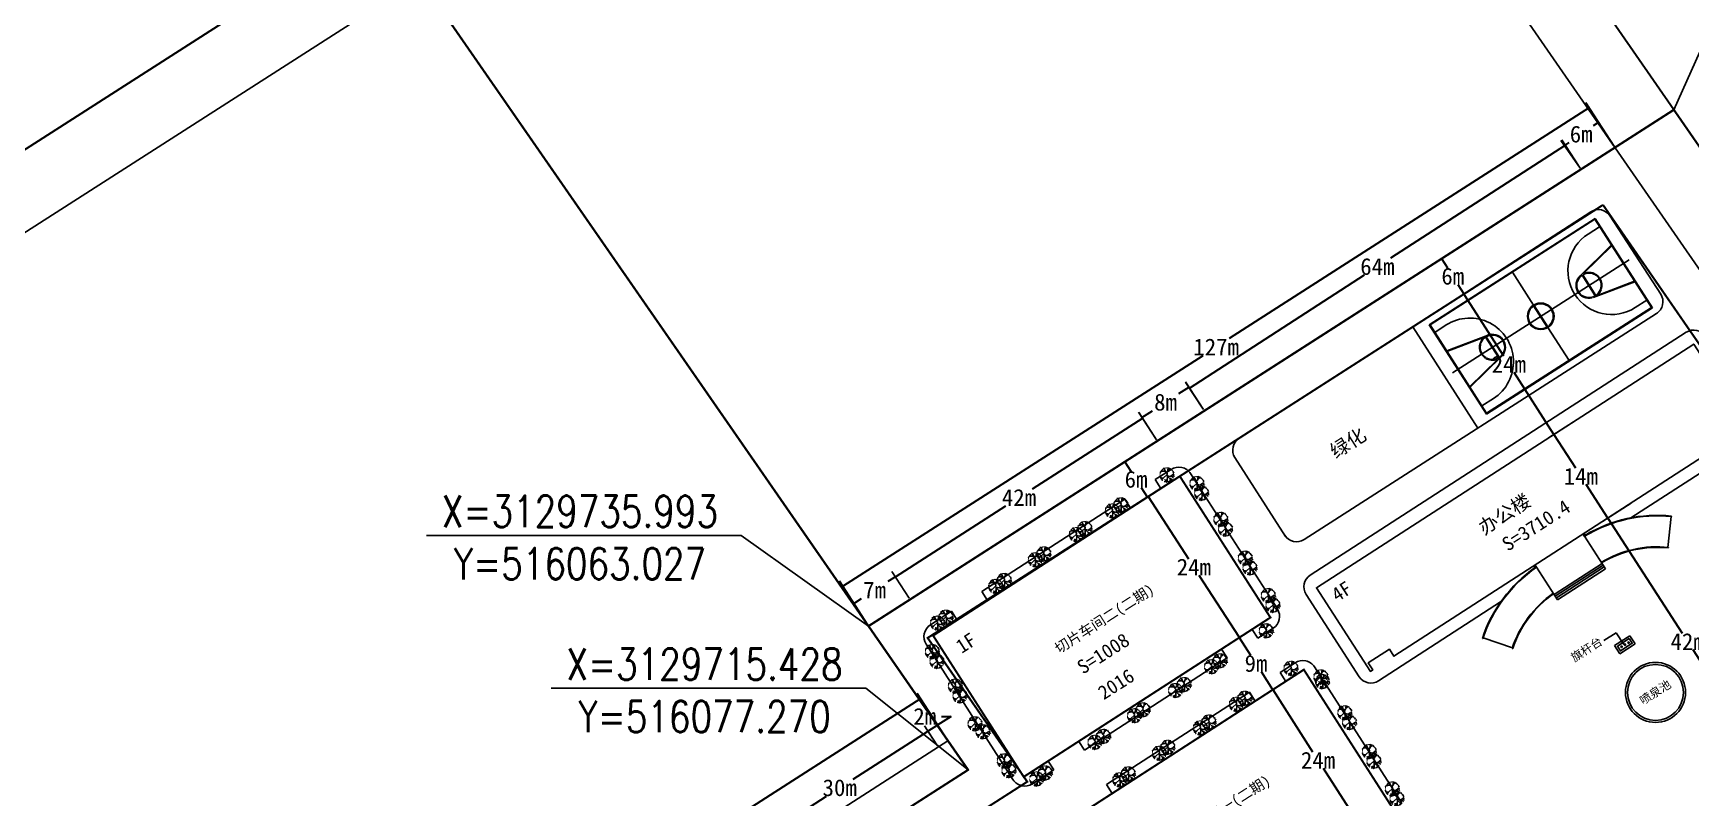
# Model space of a CAD drawing. Extents: x 515808503 to 516439353, y 3129544839 to 3129990415.
# Drawn here: x 515943567 to 516180649, y 3129711427 to 3129820789 of the extents above; entities that cross this region are included whole.
import ezdxf
from ezdxf.enums import TextEntityAlignment as Align

# ---------------------------------------------------------------- set-up
doc = ezdxf.new("R2010")
doc.units = 0
doc.header["$LTSCALE"] = 1000
doc.header["$MEASUREMENT"] = 0
for name, pattern in [('DASH', [0.35, 0.25, -0.1]), ('DASHED2', [0.375, 0.25, -0.125]), ('X0', [4, 3, -1])]:
    doc.linetypes.add(name, pattern=pattern)
doc.layers.get('0').update_dxf_attribs({"linetype": 'CONTINUOUS'})
doc.layers.get('DEFPOINTS').update_dxf_attribs({"linetype": 'CONTINUOUS'})
for name, color, linetype in [('WALL', 255, 'CONTINUOUS'), ('zz-3', 7, 'CONTINUOUS'), ('技术经济指标', 7, 'CONTINUOUS'), ('球场', 8, 'CONTINUOUS'), ('生活区建筑控制线', 153, 'X0'), ('绿化红线', 3, 'CONTINUOUS'), ('路名', 7, 'CONTINUOUS'), ('道路红线', 1, 'CONTINUOUS')]:
    doc.layers.add(name, color=color, linetype=linetype)
doc.styles.add('_DIMFONT', font='TXT.shx')
doc.styles.add('宋体', font='')
doc.styles.get('宋体').set_extended_font_data('SimSun')
doc.dimstyles.get("Standard").update_dxf_attribs({"dimtxt": 1200, "dimasz": 1500, "dimexe": 500, "dimexo": 500, "dimgap": 0.09, "dimtad": 1, "dimtih": 1, "dimtoh": 1, "dimlfac": 0.001, "dimzin": 0, "dimdsep": 46, "dimtxsty": 'Standard', "dimblk": 'ARCHTICK', "dimcen": 0.09, "dimadec": 0, "dimazin": 0, "dimtfac": 1, "dimtofl": 0, "dimtmove": 1, "dimatfit": 3, "dimfxl": 1, "dimtolj": 1, "dimtzin": 0, "dimarcsym": 0})

# ---------------------------------------------------------------- blocks, each defined once
blk = doc.blocks.new('_ArchTick')
at = {"color": 0, "linetype": 'ByBlock', "const_width": 0.15}
blk.add_lwpolyline([(-0.5, -0.5), (0.5, 0.5)], dxfattribs=at)
blk = doc.blocks.new('*D82')
at = {"color": 0, "lineweight": 30, "transparency": 16777216}
for p, q in [((516112527, 3129913459), (516121402, 3129919606)), ((516118930, 3129917906), (516151755, 3129870513)), ((516188736, 3129817120), (516155911, 3129864513)), ((516182321, 3129812689), (516191196, 3129818836))]:
    blk.add_line(p, q, dxfattribs=at)
at = {"layer": 'DEFPOINTS', "color": 0, "lineweight": 25, "transparency": 16777216}
for p in [(516108416, 3129910612), (516188730, 3129817128), (516178211, 3129809842)]:
    blk.add_point(p, dxfattribs=at)
at = {"color": 0, "lineweight": 30, "transparency": 16777216, "xscale": 3000, "yscale": 3000, "zscale": 3000}
for p, rotation in [((516118935, 3129917898), 124.7070830526404), ((516188730, 3129817128), 304.7070830526404)]:
    blk.add_blockref('_ArchTick', p, dxfattribs=dict(at, rotation=rotation))
at = {"color": 0, "lineweight": 25, "transparency": 16777216, "insert": (516153833, 3129867513), "char_height": 6000, "attachment_point": 5}
blk.add_mtext('\\A1;123m', dxfattribs=at)
blk = doc.blocks.new('*D83')
at = {"color": 0, "lineweight": 30, "transparency": 16777216}
for p, q in [((516182321, 3129812689), (516191196, 3129818836)), ((516188724, 3129817136), (516221251, 3129770175)), ((516257933, 3129717213), (516225406, 3129764174)), ((516251518, 3129712782), (516260393, 3129718929))]:
    blk.add_line(p, q, dxfattribs=at)
at = {"layer": 'DEFPOINTS', "color": 0, "lineweight": 25, "transparency": 16777216}
for p in [(516178211, 3129809842), (516257927, 3129717221), (516247408, 3129709935)]:
    blk.add_point(p, dxfattribs=at)
at = {"color": 0, "lineweight": 30, "transparency": 16777216, "xscale": 3000, "yscale": 3000, "zscale": 3000}
for p, rotation in [((516188730, 3129817128), 124.7070851693273), ((516257927, 3129717221), 304.7070851693273)]:
    blk.add_blockref('_ArchTick', p, dxfattribs=dict(at, rotation=rotation))
at = {"color": 0, "transparency": 16777216, "insert": (516223328, 3129767175), "char_height": 6000, "attachment_point": 5}
blk.add_mtext('\\A1;122m', dxfattribs=at)
blk = doc.blocks.new('A$C02B46257')
at = {"layer": '球场'}
for p, q in [((0, 0.9), (0, 29.1)), ((0, 29.1), (15.2, 29.1)), ((0.1, 1), (0.1, 29)), ((0.1, 29), (15.1, 29)), ((1.35, 27.05), (1.35, 29)), ((5.8, 22.77), (4.5, 28.98)), ((5.73, 23.54), (4.6, 29)), ((7.6, 0), (7.6, 30)), ((9.4, 22.77), (10.7, 28.98)), ((9.47, 23.54), (10.6, 29)), ((13.85, 27.05), (13.85, 29)), ((15.1, 29), (15.1, 1)), ((15.2, 29.1), (15.2, 0.9)), ((6.09, 24.27), (6.17, 24.21)), ((6.12, 24.31), (6.2, 24.25)), ((6.73, 24.83), (6.77, 24.74)), ((6.77, 24.85), (6.82, 24.76)), ((7.57, 25.05), (7.57, 24.95)), ((7.62, 25.05), (7.62, 24.95)), ((8.38, 24.88), (8.33, 24.79)), ((8.43, 24.86), (8.38, 24.77)), ((9.05, 24.35), (8.97, 24.29)), ((9.08, 24.31), (9, 24.25)), ((9.08, 24.31), (9, 24.25)), ((5.85, 23.25), (9.35, 23.25)), ((5.85, 23.15), (9.35, 23.15)), ((5.7, 15), (0.1, 15)), ((9.4, 15.05), (5.8, 15.05)), ((9.4, 14.95), (5.8, 14.95)), ((9.5, 15), (15.1, 15)), ((5.8, 7.23), (4.5, 1.02)), ((9.4, 7.23), (10.7, 1.02)), ((5.73, 6.46), (4.6, 1)), ((5.85, 6.85), (9.35, 6.85)), ((5.85, 6.75), (9.35, 6.75)), ((6.09, 5.73), (6.17, 5.79)), ((6.12, 5.69), (6.2, 5.75)), ((6.73, 5.17), (6.77, 5.26)), ((6.77, 5.15), (6.82, 5.24)), ((7.57, 4.95), (7.57, 5.05)), ((7.62, 4.95), (7.62, 5.05)), ((8.38, 5.12), (8.33, 5.21)), ((8.43, 5.14), (8.38, 5.23)), ((9.05, 5.65), (8.97, 5.71)), ((9.08, 5.69), (9, 5.75)), ((9.08, 5.69), (9, 5.75)), ((9.47, 6.46), (10.6, 1)), ((1.35, 2.95), (1.35, 1)), ((13.85, 2.95), (13.85, 1)), ((15.2, 0.9), (0, 0.9)), ((15.1, 1), (0.1, 1))]:
    blk.add_line(p, q, dxfattribs=at)
for radius in [1.9, 1.8]:
    blk.add_circle((7.6, 15), radius, dxfattribs=at)
for centre, radius, start, end in [((7.6, 27.05), 6.25, 180, 0), ((7.6, 23.2), 1.85, 144.7298, 169.7716), ((7.6, 23.2), 1.75, 144.8368, 178.4082), ((7.6, 23.2), 1.85, 118.1392, 143.1811), ((7.6, 23.2), 1.75, 118.1519, 143.172), ((7.6, 23.2), 1.85, 90.9183, 116.5905), ((7.6, 23.2), 1.75, 90.9745, 116.6429), ((7.6, 23.2), 1.85, 65.0429, 89.3697), ((7.6, 23.2), 1.75, 65.1845, 89.3424), ((7.6, 23.2), 1.75, 38.6618, 63.5374), ((7.6, 23.2), 1.85, 38.5966, 63.4942), ((7.6, 23.2), 1.75, 1.5918, 37.0247), ((7.6, 23.2), 1.85, 10.2284, 37.0478), ((7.6, 23.2), 1.85, 190.0502, 341.6686), ((7.6, 23.2), 1.75, 181.5918, 358.4082), ((7.6, 2.95), 6.25, 0, 180), ((7.6, 6.8), 1.85, 18.3314, 169.9498), ((7.6, 6.8), 1.75, 1.5918, 178.4082), ((7.6, 6.8), 1.85, 190.2284, 215.2702), ((7.6, 6.8), 1.75, 181.5918, 215.1632), ((7.6, 6.8), 1.85, 216.8189, 241.8608), ((7.6, 6.8), 1.75, 216.828, 241.8481), ((7.6, 6.8), 1.85, 243.4095, 269.0817), ((7.6, 6.8), 1.75, 243.3571, 269.0255), ((7.6, 6.8), 1.75, 270.6576, 294.8155), ((7.6, 6.8), 1.85, 270.6303, 294.9571), ((7.6, 6.8), 1.75, 296.4626, 321.3382), ((7.6, 6.8), 1.85, 296.5058, 321.4034), ((7.6, 6.8), 1.75, 322.9753, 358.4082), ((7.6, 6.8), 1.85, 322.9522, 349.7716)]:
    blk.add_arc(centre, radius, start, end, dxfattribs=at)
at = {"layer": '球场', "width": 0.8, "flags": 9}
for tag in ['XSIZE', 'YSIZE']:
    blk.add_attdef(tag, (7.62, 15.01), '', height=0.0005, rotation=90, dxfattribs=at)
blk = doc.blocks.new('A$C58DA1F0F')
at = {"layer": 'zz-3', "color": 3, "lineweight": 25}
for p, q in [((0, 897), (58, 897)), ((12, 955), (58, 955)), ((24, 1270), (105, 1270)), ((58, 1200), (24, 1188)), ((24, 1165), (58, 1142)), ((24, 839), (58, 839)), ((58, 839), (82, 745)), ((82, 1433), (82, 1363)), ((82, 1363), (105, 1340)), ((82, 745), (163, 652)), ((93, 664), (128, 641)), ((117, 1479), (163, 1503)), ((117, 1398), (117, 1479)), ((175, 594), (140, 571)), ((163, 652), (175, 594)), ((210, 1549), (175, 1573)), ((175, 582), (210, 547)), ((210, 547), (187, 454)), ((187, 454), (233, 443)), ((396, 1549), (210, 1549)), ((210, 571), (245, 594)), ((210, 489), (326, 373)), ((548, 1957), (245, 1678)), ((245, 594), (373, 594)), ((466, 536), (291, 338)), ((303, 1736), (443, 1584)), ((350, 303), (373, 268)), ((350, 245), (350, 268)), ((373, 268), (350, 245)), ((373, 594), (455, 571)), ((373, 268), (408, 279)), ((443, 1584), (396, 1549)), ((443, 1573), (711, 1573)), ((455, 571), (466, 536)), ((478, 571), (1049, 1107)), ((606, 1782), (653, 1747)), ((653, 1899), (676, 1794)), ((1049, 384), (664, 70)), ((676, 1794), (757, 1643)), ((711, 1957), (699, 1969)), ((711, 1573), (746, 1596)), ((723, 338), (746, 361)), ((746, 314), (723, 338)), ((723, 116), (723, 58)), ((757, 1643), (757, 1596)), ((757, 1596), (1037, 1246)), ((769, 303), (874, 291)), ((781, 81), (769, 23)), ((816, 2050), (851, 1992)), ((851, 326), (827, 303)), ((827, 303), (862, 256)), ((851, 81), (839, 0)), ((851, 1992), (874, 2015)), ((874, 2015), (874, 2062)), ((921, 81), (921, 23)), ((921, 23), (944, 0)), ((932, 2050), (944, 1992)), ((944, 0), (1002, 58)), ((1119, 1538), (979, 1351)), ((990, 2062), (1002, 2004)), ((1002, 58), (1060, 46)), ((1014, 1037), (1084, 944)), ((1072, 81), (1037, 46)), ((1049, 1107), (1049, 1223)), ((1060, 2085), (1060, 2004)), ((1084, 944), (1072, 81)), ((1072, 839), (1480, 466)), ((1095, 920), (1468, 815)), ((1142, 1666), (1119, 1538)), ((1130, 2097), (1142, 2004)), ((1130, 93), (1130, 12)), ((1142, 2004), (1177, 1992)), ((1491, 1957), (1142, 1666)), ((1200, 2015), (1165, 1771)), ((1165, 1771), (1189, 1724)), ((1177, 105), (1189, 35)), ((1200, 2074), (1200, 2015)), ((1223, 128), (1247, 35)), ((1258, 2062), (1247, 2004)), ((1305, 2050), (1293, 1980)), ((1293, 128), (1305, 46)), ((1491, 163), (1340, 140)), ((1352, 116), (1363, 70)), ((1387, 1945), (1363, 2004)), ((1410, 175), (1363, 128)), ((1422, 1945), (1387, 1945)), ((1433, 2004), (1422, 1945)), ((1445, 175), (1468, 186)), ((1468, 815), (1538, 827)), ((1468, 186), (1468, 151)), ((1480, 466), (1585, 466)), ((1480, 454), (1573, 233)), ((1480, 198), (1526, 163)), ((1491, 1980), (1491, 1957)), ((1526, 163), (1573, 210)), ((1538, 827), (1864, 1083)), ((1573, 233), (1608, 198)), ((1585, 466), (1701, 314)), ((1596, 1899), (1631, 1829)), ((1620, 1806), (1655, 1771)), ((1631, 885), (1911, 676)), ((1631, 291), (1666, 245)), ((1701, 1782), (1655, 1771)), ((1655, 408), (1701, 431)), ((1689, 1759), (1689, 1724)), ((1701, 431), (1783, 338)), ((1736, 384), (1701, 349)), ((1771, 1736), (1724, 1678)), ((1748, 1701), (1899, 1526)), ((1841, 1083), (1957, 967)), ((1888, 1095), (1981, 1095)), ((1899, 1526), (1911, 1538)), ((1899, 617), (1946, 606)), ((1911, 676), (1981, 676)), ((1946, 1491), (1922, 1468)), ((1922, 1468), (2016, 1305)), ((1957, 967), (2051, 944)), ((2016, 1305), (1981, 1281)), ((1981, 1095), (2051, 1060)), ((1981, 967), (2027, 1025)), ((2004, 1060), (1992, 1048)), ((1992, 850), (2016, 874)), ((2074, 827), (1992, 850)), ((2027, 1025), (2004, 1060)), ((2097, 874), (2051, 815))]:
    blk.add_line(p, q, dxfattribs=at)
blk.add_arc((629, 2004), 69.9, 161.56504, 333.43495, dxfattribs=at)
blk = doc.blocks.new('*D99')
at = {"color": 0, "linetype": 'ByBlock', "lineweight": 30, "transparency": 16777216}
for p, q in [((516166146, 3129810140), (516114629, 3129777110)), ((516059369, 3129741681), (516110885, 3129774710))]:
    blk.add_line(p, q, dxfattribs=at)
at = {"color": 0, "linetype": 'ByBlock', "transparency": 16777216}
for p, q in [((516169679, 3129804610), (516165651, 3129810892)), ((516062919, 3129736162), (516058891, 3129742444))]:
    blk.add_line(p, q, dxfattribs=at)
at = {"layer": 'DEFPOINTS', "color": 0, "linetype": 'ByBlock', "lineweight": 25, "transparency": 16777216}
for p in [(516169787, 3129804442), (516059377, 3129741686), (516063027, 3129735993)]:
    blk.add_point(p, dxfattribs=at)
at = {"color": 0, "linetype": 'ByBlock', "lineweight": 30, "transparency": 16777216, "xscale": 300, "yscale": 300, "zscale": 300}
for p, rotation in [((516166137, 3129810135), 32.6656492063271), ((516059377, 3129741686), 212.6656492063271)]:
    blk.add_blockref('_ArchTick', p, dxfattribs=dict(at, rotation=rotation))
at = {"color": 0, "linetype": 'ByBlock', "lineweight": 25, "transparency": 16777216, "insert": (516112757, 3129775910), "char_height": 2400, "attachment_point": 5}
blk.add_mtext('\\A1;127m', dxfattribs=at)
blk = doc.blocks.new('*D100')
at = {"color": 0, "linetype": 'ByBlock', "lineweight": 30, "transparency": 16777216}
for p, q in [((516066893, 3129743056), (516065786, 3129742346)), ((516060936, 3129739236), (516062042, 3129739946))]:
    blk.add_line(p, q, dxfattribs=at)
at = {"color": 0, "linetype": 'ByBlock', "transparency": 16777216}
for p, q in [((516068859, 3129739970), (516066398, 3129743808)), ((516062919, 3129736162), (516060458, 3129740000))]:
    blk.add_line(p, q, dxfattribs=at)
at = {"layer": 'DEFPOINTS', "color": 0, "linetype": 'ByBlock', "lineweight": 25, "transparency": 16777216}
for p in [(516060944, 3129739242), (516068967, 3129739802), (516063027, 3129735993)]:
    blk.add_point(p, dxfattribs=at)
at = {"color": 0, "linetype": 'ByBlock', "lineweight": 30, "transparency": 16777216, "xscale": 300, "yscale": 300, "zscale": 300}
for p, rotation in [((516066884, 3129743050), 32.6656492064279), ((516060944, 3129739242), 212.6656492064279)]:
    blk.add_blockref('_ArchTick', p, dxfattribs=dict(at, rotation=rotation))
at = {"color": 0, "linetype": 'ByBlock', "lineweight": 25, "transparency": 16777216, "insert": (516063914, 3129741146), "char_height": 2400, "attachment_point": 5}
blk.add_mtext('\\A1;7m', dxfattribs=at)
blk = doc.blocks.new('*D101')
at = {"color": 0, "linetype": 'ByBlock', "transparency": 16777216}
for p, q in [((516104216, 3129762639), (516101755, 3129766477)), ((516068859, 3129739970), (516066398, 3129743808))]:
    blk.add_line(p, q, dxfattribs=at)
at = {"color": 0, "linetype": 'ByBlock', "lineweight": 30, "transparency": 16777216}
for p, q in [((516102250, 3129765725), (516086434, 3129755585)), ((516066876, 3129743045), (516082691, 3129753185))]:
    blk.add_line(p, q, dxfattribs=at)
at = {"layer": 'DEFPOINTS', "color": 0, "linetype": 'ByBlock', "lineweight": 25, "transparency": 16777216}
for p in [(516102241, 3129765719), (516104324, 3129762471), (516068967, 3129739802)]:
    blk.add_point(p, dxfattribs=at)
at = {"color": 0, "linetype": 'ByBlock', "lineweight": 30, "transparency": 16777216, "xscale": 300, "yscale": 300, "zscale": 300}
for p, rotation in [((516102241, 3129765719), 32.6656492063779), ((516066884, 3129743050), 212.6656492063779)]:
    blk.add_blockref('_ArchTick', p, dxfattribs=dict(at, rotation=rotation))
at = {"color": 0, "linetype": 'ByBlock', "lineweight": 25, "transparency": 16777216, "insert": (516084563, 3129754385), "char_height": 2400, "attachment_point": 5}
blk.add_mtext('\\A1;42m', dxfattribs=at)
blk = doc.blocks.new('*D102')
at = {"color": 0, "linetype": 'ByBlock', "lineweight": 30, "transparency": 16777216}
for p, q in [((516162703, 3129804771), (516137672, 3129788604)), ((516108925, 3129770036), (516133956, 3129786204))]:
    blk.add_line(p, q, dxfattribs=at)
at = {"color": 0, "linetype": 'ByBlock', "transparency": 16777216}
for p, q in [((516164571, 3129801860), (516162206, 3129805522)), ((516110810, 3129767136), (516108445, 3129770798))]:
    blk.add_line(p, q, dxfattribs=at)
at = {"layer": 'DEFPOINTS', "color": 0, "linetype": 'ByBlock', "lineweight": 25, "transparency": 16777216}
for p in [(516162695, 3129804766), (516164680, 3129801692), (516110919, 3129766968)]:
    blk.add_point(p, dxfattribs=at)
at = {"color": 0, "linetype": 'ByBlock', "lineweight": 30, "transparency": 16777216, "xscale": 300, "yscale": 300, "zscale": 300}
for p, rotation in [((516162695, 3129804766), 32.8579800090177), ((516108934, 3129770042), 212.8579800090177)]:
    blk.add_blockref('_ArchTick', p, dxfattribs=dict(at, rotation=rotation))
at = {"color": 0, "linetype": 'ByBlock', "lineweight": 25, "transparency": 16777216, "insert": (516135814, 3129787404), "char_height": 2400, "attachment_point": 5}
blk.add_mtext('\\A1;64m', dxfattribs=at)
blk = doc.blocks.new('*D103')
at = {"color": 0, "linetype": 'ByBlock', "lineweight": 30, "transparency": 16777216}
for p, q in [((516167344, 3129807986), (516166694, 3129807535)), ((516162578, 3129804685), (516163228, 3129805135))]:
    blk.add_line(p, q, dxfattribs=at)
at = {"color": 0, "linetype": 'ByBlock', "transparency": 16777216}
for p, q in [((516169556, 3129804775), (516166824, 3129808720)), ((516164806, 3129801485), (516162073, 3129805430))]:
    blk.add_line(p, q, dxfattribs=at)
at = {"layer": 'DEFPOINTS', "color": 0, "linetype": 'ByBlock', "lineweight": 25, "transparency": 16777216}
for p in [(516167336, 3129807980), (516169670, 3129804611), (516164920, 3129801321)]:
    blk.add_point(p, dxfattribs=at)
at = {"color": 0, "linetype": 'ByBlock', "lineweight": 30, "transparency": 16777216, "xscale": 300, "yscale": 300, "zscale": 300}
for p, rotation in [((516167336, 3129807980), 34.70708888389794), ((516162586, 3129804690), 214.707088883898)]:
    blk.add_blockref('_ArchTick', p, dxfattribs=dict(at, rotation=rotation))
at = {"color": 0, "linetype": 'ByBlock', "lineweight": 25, "transparency": 16777216, "insert": (516164961, 3129806335), "char_height": 2400, "attachment_point": 5}
blk.add_mtext('\\A1;6m', dxfattribs=at)
blk = doc.blocks.new('*D104')
at = {"color": 0, "linetype": 'ByBlock', "lineweight": 30, "transparency": 16777216}
for p, q in [((516108886, 3129770158), (516107391, 3129769199)), ((516102152, 3129765840), (516103647, 3129766799))]:
    blk.add_line(p, q, dxfattribs=at)
at = {"color": 0, "linetype": 'ByBlock', "transparency": 16777216}
for p, q in [((516110934, 3129766946), (516108392, 3129770910)), ((516104216, 3129762639), (516101674, 3129766603))]:
    blk.add_line(p, q, dxfattribs=at)
at = {"layer": 'DEFPOINTS', "color": 0, "linetype": 'ByBlock', "lineweight": 25, "transparency": 16777216}
for p in [(516111042, 3129766778), (516102160, 3129765846), (516104324, 3129762471)]:
    blk.add_point(p, dxfattribs=at)
at = {"color": 0, "linetype": 'ByBlock', "lineweight": 30, "transparency": 16777216, "xscale": 300, "yscale": 300, "zscale": 300}
for p, rotation in [((516108878, 3129770153), 32.66564921032846), ((516102160, 3129765846), 212.6656492103284)]:
    blk.add_blockref('_ArchTick', p, dxfattribs=dict(at, rotation=rotation))
at = {"color": 0, "linetype": 'ByBlock', "lineweight": 25, "transparency": 16777216, "insert": (516105519, 3129767999), "char_height": 2400, "attachment_point": 5}
blk.add_mtext('\\A1;8m', dxfattribs=at)
blk = doc.blocks.new('*D105')
at = {"color": 0, "linetype": 'ByBlock', "transparency": 16777216}
for p, q in [((516164377, 3129765545), (516160298, 3129762910)), ((516172103, 3129753583), (516168024, 3129750948))]:
    blk.add_line(p, q, dxfattribs=at)
at = {"color": 0, "linetype": 'ByBlock', "lineweight": 30, "transparency": 16777216}
for p, q in [((516161049, 3129763407), (516164142, 3129758618)), ((516168786, 3129751428), (516165692, 3129756217))]:
    blk.add_line(p, q, dxfattribs=at)
at = {"layer": 'DEFPOINTS', "color": 0, "linetype": 'ByBlock', "lineweight": 25, "transparency": 16777216}
for p in [(516164545, 3129765653), (516172271, 3129753691), (516168780, 3129751437)]:
    blk.add_point(p, dxfattribs=at)
at = {"color": 0, "linetype": 'ByBlock', "lineweight": 30, "transparency": 16777216, "xscale": 300, "yscale": 300, "zscale": 300}
for p, rotation in [((516161054, 3129763398), 122.8579800100287), ((516168780, 3129751437), 302.8579800100287)]:
    blk.add_blockref('_ArchTick', p, dxfattribs=dict(at, rotation=rotation))
at = {"color": 0, "linetype": 'ByBlock', "lineweight": 25, "transparency": 16777216, "insert": (516164917, 3129757418), "char_height": 2400, "attachment_point": 5}
blk.add_mtext('\\A1;14m', dxfattribs=at)
blk = doc.blocks.new('*D106')
at = {"color": 0, "linetype": 'ByBlock', "transparency": 16777216}
for p, q in [((516151518, 3129785601), (516147430, 3129782980)), ((516164377, 3129765545), (516160289, 3129762924))]:
    blk.add_line(p, q, dxfattribs=at)
at = {"color": 0, "linetype": 'ByBlock', "lineweight": 30, "transparency": 16777216}
for p, q in [((516148183, 3129783475), (516153848, 3129774638)), ((516161052, 3129763402), (516155387, 3129772238))]:
    blk.add_line(p, q, dxfattribs=at)
at = {"layer": 'DEFPOINTS', "color": 0, "linetype": 'ByBlock', "lineweight": 25, "transparency": 16777216}
for p in [(516151686, 3129785709), (516148188, 3129783466), (516164545, 3129765653)]:
    blk.add_point(p, dxfattribs=at)
at = {"color": 0, "linetype": 'ByBlock', "lineweight": 30, "transparency": 16777216, "xscale": 300, "yscale": 300, "zscale": 300}
for p, rotation in [((516148188, 3129783466), 122.6656492063825), ((516161047, 3129763410), 302.6656492063825)]:
    blk.add_blockref('_ArchTick', p, dxfattribs=dict(at, rotation=rotation))
at = {"color": 0, "linetype": 'ByBlock', "lineweight": 25, "transparency": 16777216, "insert": (516154617, 3129773438), "char_height": 2400, "attachment_point": 5}
blk.add_mtext('\\A1;24m', dxfattribs=at)
blk = doc.blocks.new('*D107')
at = {"color": 0, "linetype": 'ByBlock', "transparency": 16777216}
for p, q in [((516149892, 3129791686), (516144222, 3129788051)), ((516153131, 3129786635), (516147460, 3129783000))]:
    blk.add_line(p, q, dxfattribs=at)
at = {"color": 0, "linetype": 'ByBlock', "lineweight": 30, "transparency": 16777216}
for p, q in [((516144974, 3129788545), (516145829, 3129787211)), ((516148223, 3129783477), (516147368, 3129784811))]:
    blk.add_line(p, q, dxfattribs=at)
at = {"layer": 'DEFPOINTS', "color": 0, "linetype": 'ByBlock', "lineweight": 25, "transparency": 16777216}
for p in [(516150060, 3129791794), (516144980, 3129788536), (516153299, 3129786743)]:
    blk.add_point(p, dxfattribs=at)
at = {"color": 0, "linetype": 'ByBlock', "lineweight": 30, "transparency": 16777216, "xscale": 300, "yscale": 300, "zscale": 300}
for p, rotation in [((516144980, 3129788536), 122.6656492063376), ((516148218, 3129783485), 302.6656492063376)]:
    blk.add_blockref('_ArchTick', p, dxfattribs=dict(at, rotation=rotation))
at = {"color": 0, "linetype": 'ByBlock', "lineweight": 25, "transparency": 16777216, "insert": (516146599, 3129786011), "char_height": 2400, "attachment_point": 5}
blk.add_mtext('\\A1;6m', dxfattribs=at)
blk = doc.blocks.new('*D108')
at = {"color": 0, "linetype": 'ByBlock', "transparency": 16777216}
for p, q in [((516171935, 3129753474), (516168024, 3129750948)), ((516194750, 3129718150), (516190840, 3129715625))]:
    blk.add_line(p, q, dxfattribs=at)
at = {"color": 0, "linetype": 'ByBlock', "lineweight": 30, "transparency": 16777216}
for p, q in [((516168775, 3129751445), (516179413, 3129734975)), ((516191601, 3129716104), (516180963, 3129732575))]:
    blk.add_line(p, q, dxfattribs=at)
at = {"layer": 'DEFPOINTS', "color": 0, "linetype": 'ByBlock', "lineweight": 25, "transparency": 16777216}
for p in [(516172103, 3129753583), (516194918, 3129718259), (516191596, 3129716113)]:
    blk.add_point(p, dxfattribs=at)
at = {"color": 0, "linetype": 'ByBlock', "lineweight": 30, "transparency": 16777216, "xscale": 300, "yscale": 300, "zscale": 300}
for p, rotation in [((516168780, 3129751437), 122.8579800107863), ((516191596, 3129716113), 302.8579800107863)]:
    blk.add_blockref('_ArchTick', p, dxfattribs=dict(at, rotation=rotation))
at = {"color": 0, "linetype": 'ByBlock', "lineweight": 25, "transparency": 16777216, "insert": (516180188, 3129733775), "char_height": 2400, "attachment_point": 5}
blk.add_mtext('\\A1;42m', dxfattribs=at)
blk = doc.blocks.new('*D117')
at = {"color": 0, "linetype": 'ByBlock', "transparency": 16777216}
for p, q in [((516072892, 3129718858), (516071061, 3129721715)), ((516047637, 3129702666), (516045806, 3129705523))]:
    blk.add_line(p, q, dxfattribs=at)
at = {"color": 0, "linetype": 'ByBlock', "lineweight": 30, "transparency": 16777216}
for p, q in [((516071555, 3129720962), (516060791, 3129714061)), ((516046283, 3129704760), (516057047, 3129711661))]:
    blk.add_line(p, q, dxfattribs=at)
at = {"layer": 'DEFPOINTS', "color": 0, "linetype": 'ByBlock', "lineweight": 25, "transparency": 16777216}
for p in [(516073000, 3129718690), (516046291, 3129704765), (516047745, 3129702498)]:
    blk.add_point(p, dxfattribs=at)
at = {"color": 0, "linetype": 'ByBlock', "lineweight": 30, "transparency": 16777216, "xscale": 300, "yscale": 300, "zscale": 300}
for p, rotation in [((516071546, 3129720957), 32.66564921311471), ((516046291, 3129704765), 212.6656492131147)]:
    blk.add_blockref('_ArchTick', p, dxfattribs=dict(at, rotation=rotation))
at = {"color": 0, "linetype": 'ByBlock', "lineweight": 25, "transparency": 16777216, "insert": (516058919, 3129712861), "char_height": 2400, "attachment_point": 5}
blk.add_mtext('\\A1;30m', dxfattribs=at)
blk = doc.blocks.new('*D121')
at = {"color": 0, "linetype": 'ByBlock', "transparency": 16777216}
for p, q in [((516074286, 3129719750), (516070020, 3129726404)), ((516004148, 3129674783), (515999882, 3129681437))]:
    blk.add_line(p, q, dxfattribs=at)
at = {"color": 0, "linetype": 'ByBlock', "lineweight": 30, "transparency": 16777216}
for p, q in [((516070514, 3129725651), (516037309, 3129704363)), ((516000359, 3129680674), (516033565, 3129701962))]:
    blk.add_line(p, q, dxfattribs=at)
at = {"layer": 'DEFPOINTS', "color": 0, "linetype": 'ByBlock', "lineweight": 25, "transparency": 16777216}
for p in [(516070506, 3129725646), (516074394, 3129719582), (516004256, 3129674615)]:
    blk.add_point(p, dxfattribs=at)
at = {"color": 0, "linetype": 'ByBlock', "lineweight": 30, "transparency": 16777216, "xscale": 300, "yscale": 300, "zscale": 300}
for p, rotation in [((516070506, 3129725646), 32.66490872030648), ((516000368, 3129680679), 212.6649087203065)]:
    blk.add_blockref('_ArchTick', p, dxfattribs=dict(at, rotation=rotation))
at = {"color": 0, "linetype": 'ByBlock', "lineweight": 25, "transparency": 16777216, "insert": (516035437, 3129703163), "char_height": 2400, "attachment_point": 5}
blk.add_mtext('\\A1;84m', dxfattribs=at)
blk = doc.blocks.new('*D123')
at = {"color": 0, "linetype": 'ByBlock', "transparency": 16777216}
for p, q in [((516072248, 3129719863), (516071061, 3129721715)), ((516073641, 3129720756), (516072454, 3129722608))]:
    blk.add_line(p, q, dxfattribs=at)
at = {"color": 0, "linetype": 'ByBlock', "lineweight": 30, "transparency": 16777216}
for p, q in [((516071538, 3129720952), (516072948, 3129721855)), ((516074853, 3129723077), (516072939, 3129721850)), ((516073482, 3129723077), (516074853, 3129723077))]:
    blk.add_line(p, q, dxfattribs=at)
at = {"layer": 'DEFPOINTS', "color": 0, "linetype": 'ByBlock', "lineweight": 25, "transparency": 16777216}
for p in [(516072939, 3129721850), (516072356, 3129719695), (516073749, 3129720588)]:
    blk.add_point(p, dxfattribs=at)
at = {"color": 0, "linetype": 'ByBlock', "lineweight": 30, "transparency": 16777216, "xscale": 300, "yscale": 300, "zscale": 300}
for p, rotation in [((516072939, 3129721850), 32.66490872510323), ((516071546, 3129720957), 212.6649087251033)]:
    blk.add_blockref('_ArchTick', p, dxfattribs=dict(at, rotation=rotation))
at = {"color": 0, "linetype": 'ByBlock', "lineweight": 25, "transparency": 16777216, "insert": (516071082, 3129723077), "char_height": 2400, "attachment_point": 5}
blk.add_mtext('\\A1;2m', dxfattribs=at)
blk = doc.blocks.new('*D124')
at = {"color": 0, "linetype": 'ByBlock', "transparency": 16777216}
for p, q in [((516107327, 3129757267), (516102303, 3129754022)), ((516120348, 3129737107), (516115324, 3129733862))]:
    blk.add_line(p, q, dxfattribs=at)
at = {"color": 0, "linetype": 'ByBlock', "lineweight": 30, "transparency": 16777216}
for p, q in [((516103053, 3129754519), (516108794, 3129745630)), ((516116086, 3129734342), (516110345, 3129743230))]:
    blk.add_line(p, q, dxfattribs=at)
at = {"layer": 'DEFPOINTS', "color": 0, "linetype": 'ByBlock', "lineweight": 25, "transparency": 16777216}
for p in [(516107495, 3129757376), (516103059, 3129754511), (516120516, 3129737215)]:
    blk.add_point(p, dxfattribs=at)
at = {"color": 0, "linetype": 'ByBlock', "lineweight": 30, "transparency": 16777216, "xscale": 300, "yscale": 300, "zscale": 300}
for p, rotation in [((516103059, 3129754511), 122.8579800117883), ((516116080, 3129734350), 302.8579800117882)]:
    blk.add_blockref('_ArchTick', p, dxfattribs=dict(at, rotation=rotation))
at = {"color": 0, "linetype": 'ByBlock', "lineweight": 25, "transparency": 16777216, "insert": (516109569, 3129744430), "char_height": 2400, "attachment_point": 5}
blk.add_mtext('\\A1;24m', dxfattribs=at)
blk = doc.blocks.new('*D125')
at = {"color": 0, "linetype": 'ByBlock', "transparency": 16777216}
for p, q in [((516120348, 3129737107), (516115312, 3129733876)), ((516125132, 3129729651), (516120096, 3129726420))]:
    blk.add_line(p, q, dxfattribs=at)
at = {"color": 0, "linetype": 'ByBlock', "lineweight": 30, "transparency": 16777216}
for p, q in [((516116064, 3129734371), (516117691, 3129731834)), ((516120859, 3129726898), (516119231, 3129729434))]:
    blk.add_line(p, q, dxfattribs=at)
at = {"layer": 'DEFPOINTS', "color": 0, "linetype": 'ByBlock', "lineweight": 25, "transparency": 16777216}
for p in [(516120516, 3129737215), (516125300, 3129729759), (516120853, 3129726906)]:
    blk.add_point(p, dxfattribs=at)
at = {"color": 0, "linetype": 'ByBlock', "lineweight": 30, "transparency": 16777216, "xscale": 300, "yscale": 300, "zscale": 300}
for p, rotation in [((516116069, 3129734362), 122.6842921479276), ((516120853, 3129726906), 302.6842921479276)]:
    blk.add_blockref('_ArchTick', p, dxfattribs=dict(at, rotation=rotation))
at = {"color": 0, "linetype": 'ByBlock', "lineweight": 25, "transparency": 16777216, "insert": (516118461, 3129730634), "char_height": 2400, "attachment_point": 5}
blk.add_mtext('\\A1;9m', dxfattribs=at)
blk = doc.blocks.new('*D126')
at = {"color": 0, "linetype": 'ByBlock', "transparency": 16777216}
for p, q in [((516125129, 3129729650), (516120094, 3129726422)), ((516138083, 3129709446), (516133048, 3129706218))]:
    blk.add_line(p, q, dxfattribs=at)
at = {"color": 0, "linetype": 'ByBlock', "lineweight": 30, "transparency": 16777216}
for p, q in [((516120847, 3129726916), (516126559, 3129718006)), ((516133811, 3129706695), (516128098, 3129715605))]:
    blk.add_line(p, q, dxfattribs=at)
at = {"layer": 'DEFPOINTS', "color": 0, "linetype": 'ByBlock', "lineweight": 25, "transparency": 16777216}
for p in [(516125298, 3129729758), (516138251, 3129709554), (516133806, 3129706703)]:
    blk.add_point(p, dxfattribs=at)
at = {"color": 0, "linetype": 'ByBlock', "lineweight": 30, "transparency": 16777216, "xscale": 300, "yscale": 300, "zscale": 300}
for p, rotation in [((516120852, 3129726907), 122.6656492063047), ((516133806, 3129706703), 302.6656492063046)]:
    blk.add_blockref('_ArchTick', p, dxfattribs=dict(at, rotation=rotation))
at = {"color": 0, "linetype": 'ByBlock', "lineweight": 25, "transparency": 16777216, "insert": (516127329, 3129716805), "char_height": 2400, "attachment_point": 5}
blk.add_mtext('\\A1;24m', dxfattribs=at)
blk = doc.blocks.new('*D128')
at = {"color": 0, "linetype": 'ByBlock', "transparency": 16777216}
for p, q in [((516104156, 3129762363), (516098926, 3129759010)), ((516107394, 3129757312), (516102165, 3129753959))]:
    blk.add_line(p, q, dxfattribs=at)
at = {"color": 0, "linetype": 'ByBlock', "lineweight": 30, "transparency": 16777216}
for p, q in [((516099679, 3129759504), (516100534, 3129758170)), ((516102928, 3129754436), (516102073, 3129755770))]:
    blk.add_line(p, q, dxfattribs=at)
at = {"layer": 'DEFPOINTS', "color": 0, "linetype": 'ByBlock', "lineweight": 25, "transparency": 16777216}
for p in [(516104324, 3129762471), (516099684, 3129759496), (516107563, 3129757420)]:
    blk.add_point(p, dxfattribs=at)
at = {"color": 0, "linetype": 'ByBlock', "lineweight": 30, "transparency": 16777216, "xscale": 300, "yscale": 300, "zscale": 300}
for p, rotation in [((516099684, 3129759496), 122.665649336221), ((516102922, 3129754445), 302.665649336221)]:
    blk.add_blockref('_ArchTick', p, dxfattribs=dict(at, rotation=rotation))
at = {"color": 0, "linetype": 'ByBlock', "lineweight": 25, "transparency": 16777216, "insert": (516101303, 3129756970), "char_height": 2400, "attachment_point": 5}
blk.add_mtext('\\A1;6m', dxfattribs=at)
blk = doc.blocks.new('A$C315C199F')
for p, q in [((28030, 7908), (28030, 2388)), ((36200, 7908), (36200, 2388)), ((16008, 3582), (16058, 3520)), ((16120, 3569), (18874, 113)), ((28030, 3288), (36200, 3288)), ((28030, 2988), (36200, 2988)), ((28030, 2688), (36200, 2688)), ((28030, 2388), (36200, 2388)), ((48120, 3569), (45366, 113)), ((48232, 3582), (48182, 3520)), ((18812, 63), (18862, 0)), ((45428, 63), (45378, 0))]:
    blk.add_line(p, q)
blk.add_lwpolyline([(0, 22528), (64240, 22528), (64240, 8288), (63840, 8288), (63840, 9488), (60240, 9488), (60240, 8288), (4000, 8288), (4000, 9488), (400, 9488), (400, 8288), (0, 8300), (0, 22528), (64240, 22528)])
for centre, radius, start, end in [((28547, -12027), 20022, 92.02264, 128.77523), ((28547, -12027), 19942, 91.48368, 128.77615), ((35693, -12027), 19942, 51.22385, 88.51632), ((35693, -12027), 20022, 51.22477, 87.97736), ((28547, -12027), 15522, 91.90632, 128.84161), ((28547, -12027), 15442, 91.9162, 128.84314), ((35693, -12027), 15522, 51.15839, 88.09368), ((35693, -12027), 15442, 51.15686, 88.0838)]:
    blk.add_arc(centre, radius, start, end)
at = {"layer": 'WALL'}
for p, q in [((27840, 8288), (27840, 7908)), ((27840, 7908), (28050, 7908)), ((28050, 8288), (28050, 7908)), ((36190, 8288), (36190, 7908)), ((36190, 7908), (36400, 7908)), ((36400, 8288), (36400, 7908))]:
    blk.add_line(p, q, dxfattribs=at)

msp = doc.modelspace()

# ---------------------------------------------------------------- linework, layer by layer
at = {"color": 0}
for p, q in [((516178210.8, 3129809842.4), (516193932, 3129844995.7)), ((515999828.2, 3129748959.8), (516044828.1, 3129748959.8)), ((516044828.1, 3129748959.8), (516063026.9, 3129735993.1)), ((516017646.5, 3129727100.6), (516062646.4, 3129727100.6)), ((516062646.4, 3129727100.6), (516077270.5, 3129715428.3))]:
    msp.add_line(p, q, dxfattribs=at)
at = {"linetype": 'ByBlock', "lineweight": 25}
for p, q in [((516140885.1, 3129778784), (516166350.5, 3129795231.9)), ((516169115.7, 3129794636.9), (516176336.5, 3129783457.3)), ((516175735.9, 3129780688.6), (516125328.3, 3129748370.2)), ((516116048.7, 3129762860.3), (516140885.1, 3129778784)), ((516140885.1, 3129778784), (516150172.3, 3129764298.7)), ((516122674.6, 3129748820.2), (516115444.5, 3129760097.2)), ((516104045.5, 3129756933.6), (516104860.4, 3129755674.2)), ((516099688.1, 3129754119.2), (516100503, 3129752859.8)), ((516079245.7, 3129740915.7), (516080060.6, 3129739656.3)), ((516074888.3, 3129738101.3), (516075703.2, 3129736841.9)), ((516117898.7, 3129735524.7), (516118713.6, 3129734265.3)), ((516168185, 3129733933.2), (516169965.4, 3129735041.6)), ((516169737.9, 3129733203.7), (516171921.9, 3129734614.4)), ((516170497.5, 3129732027.7), (516169737.9, 3129733203.7)), ((516169965.4, 3129735041.6), (516171065.1, 3129733339)), ((516172681.5, 3129733438.4), (516170497.5, 3129732027.7)), ((516171921.9, 3129734614.4), (516172681.5, 3129733438.4)), ((516113541.3, 3129732710.3), (516114356.2, 3129731451)), ((516121893.3, 3129729344.6), (516124062.4, 3129730745.6)), ((516121893.3, 3129729344.6), (516122708.2, 3129728085.3)), ((516126831.2, 3129730145.1), (516139245.2, 3129710782.8)), ((516117535.9, 3129726530.3), (516118350.8, 3129725270.9)), ((515960671.1, 3129646671.6), (516074393.6, 3129719581.9)), ((516093098.9, 3129719506.8), (516093913.8, 3129718247.4)), ((516088741.5, 3129716692.4), (516089556.4, 3129715433)), ((516097093.6, 3129713326.7), (516097908.4, 3129712067.4))]:
    msp.add_line(p, q, dxfattribs=at)
for points in [[(516153444.5, 3129739436.2), (516135985, 3129728159.3, -0.41421356), (516133219.9, 3129728754.2), (516125624.1, 3129740514.4, -0.41421356), (516126219, 3129743279.6), (516179980.1, 3129778003.3, -0.41421356), (516182745.3, 3129777408.4), (516190341.1, 3129765648.2, -0.41421356), (516189746.2, 3129762883), (516172085.1, 3129751475.9)], [(516104045.5, 3129756933.6), (516106327.3, 3129758407.4, -0.41519709), (516109096.1, 3129757806.8), (516121510.1, 3129738444.5, -0.41323072), (516120911.5, 3129735685), (516118713.6, 3129734265.3)], [(516089556.4, 3129715433), (516086470.6, 3129713440, -0.41519709), (516083701.8, 3129714040.5), (516071287.8, 3129733402.8, -0.41323072), (516071886.4, 3129736162.3), (516074888.3, 3129738101.3)]]:
    msp.add_lwpolyline(points, format="xyb", dxfattribs=at)
at = {"linetype": 'ByBlock', "lineweight": 25, "const_width": 300}
for points in [[(516120516.3, 3129737215.4), (516085235.3, 3129714427.8), (516072281.6, 3129734631.9), (516107562.5, 3129757419.5), (516120516.3, 3129737215.4)], [(516125297.7, 3129729757.8), (516138251.4, 3129709553.6), (516102970.4, 3129686766.1), (516090016.7, 3129706970.2), (516125297.7, 3129729757.8)]]:
    msp.add_lwpolyline(points, dxfattribs=at)
at = {"linetype": 'ByBlock', "lineweight": 25}
for points in [[(516079245.7, 3129740915.7), (516099688.1, 3129754119.2)], [(516171832.7, 3129734199.6), (516172266.7, 3129733527.6), (516170586.7, 3129732442.5), (516170152.7, 3129733114.5), (516171832.7, 3129734199.6)], [(516114356.2, 3129731451), (516093913.8, 3129718247.4)], [(516097093.6, 3129713326.7), (516117535.9, 3129726530.3)]]:
    msp.add_lwpolyline(points, dxfattribs=at)
for centre, radius in [((516170734.2, 3129733025.6), 100.9), ((516171246.2, 3129733334.7), 100.9), ((516171739, 3129733633.8), 100.9), ((516175593.3, 3129726507.2), 4300), ((516175593.3, 3129726507.2), 4000)]:
    msp.add_circle(centre, radius, dxfattribs=at)
for centre, start, end in [((516167435.6, 3129793551.8), 32.85798, 122.85798), ((516174656.4, 3129782372.2), 302.665649, 32.85798), ((516117128.1, 3129761176.7), 122.665649, 212.665649), ((516124248.9, 3129750053.8), 212.665649, 302.665649), ((516125147.5, 3129729065.6), 32.665649, 122.85798)]:
    msp.add_arc(centre, 2000, start, end, dxfattribs=at)
at = {"layer": '技术经济指标', "color": 1, "linetype": 'ByBlock', "lineweight": 30}
msp.add_lwpolyline([(515993233.4, 3129836761.1), (516063026.9, 3129735993.1), (516178210.8, 3129809842.4), (516119406.3, 3129894744.5, 0.40381591), (516092170.1, 3129900193.6), (515993233.4, 3129836761.1)], format="xyb", close=True, dxfattribs=at)
msp.add_lwpolyline([(515993233.4, 3129836761.1), (515879511.9, 3129763849.5), (515989726.3, 3129604721.7), (516033410.6, 3129632520.8), (516007133.2, 3129670460.3), (516077270.5, 3129715428.3)], close=True, dxfattribs=at)
at = {"layer": '技术经济指标', "color": 1, "linetype": 'DASHED2', "lineweight": 30, "ltscale": 10, "const_width": 300}
msp.add_lwpolyline([(516063026.9, 3129735993.1), (516077270.5, 3129715428.3), (516007133.2, 3129670460.3), (516061669.9, 3129591720), (516246569, 3129711144.3), (516178210.8, 3129809842.4)], close=True, dxfattribs=at)
at = {"layer": '生活区建筑控制线', "linetype": 'DASH', "ltscale": 10, "const_width": 300}
msp.add_lwpolyline([(516168089.4, 3129796225.9), (516071499.6, 3129734298), (516085743.2, 3129713733.1), (516015605.9, 3129668765.2), (516063294.6, 3129599912), (516229546.4, 3129707292.3)], dxfattribs=at)
at = {"layer": '生活区建筑控制线', "const_width": 300}
msp.add_lwpolyline([(516168089.4, 3129796225.9), (516229546.4, 3129707292.3)], dxfattribs=at)
at = {"layer": '绿化红线', "ltscale": 10}
msp.add_line((515885209.4, 3129755623.5), (516067629.8, 3129872581), dxfattribs=at)
msp.add_lwpolyline([(516316304.9, 3129592899), (516131434.1, 3129859815.8)], dxfattribs=at)
at = {"layer": '道路红线'}
for p, q in [((515827255.7, 3129730345.8), (516092170.1, 3129900193.6)), ((516092170.1, 3129900193.6), (515923096.1, 3129791793.1)), ((516328469.3, 3129592899), (516119406.3, 3129894744.5))]:
    msp.add_line(p, q, dxfattribs=at)

# ---------------------------------------------------------------- block references
at = {"rotation": 32.85798001040779}
msp.add_blockref('A$C315C199F', (516139325.3, 3129722545.4), dxfattribs=at)
at = {"linetype": 'ByBlock', "lineweight": 25}
for p in [(516104695.6, 3129756574.5), (516108981.5, 3129755344), (516109652.4, 3129753951.6), (516096878.7, 3129751436.2), (516098105.5, 3129752287.5), (516112394.2, 3129750218.7), (516091736.3, 3129748045), (516092963, 3129748896.3), (516113065.1, 3129748826.4), (516087086.1, 3129745282.7), (516085859.3, 3129744431.4), (516115891, 3129744669.2), (516116561.9, 3129743276.9), (516080202.8, 3129740628.9), (516081429.5, 3129741480.2), (516119182.3, 3129739325.5), (516073098.5, 3129736239.2), (516119853.2, 3129737933.2), (516071871.8, 3129735387.9), (516118890.2, 3129734278.4), (516071132.9, 3129731296.5), (516071803.8, 3129729904.2), (516111073.3, 3129729140.2), (516112300.1, 3129729991.4), (516122430.7, 3129728912.7), (516074424.2, 3129726363.8), (516107157.7, 3129726600.2), (516126716.6, 3129727682.3), (516126924, 3129727012.8), (516075095.1, 3129724971.4), (516105930.9, 3129725748.9), (516115840.6, 3129724625.8), (516100053.9, 3129722135.4), (516101280.7, 3129722986.6), (516114613.8, 3129723774.5), (516130129.3, 3129722557), (516077247.5, 3129720986.8), (516078386.5, 3129719832.9), (516095624.1, 3129719184.1), (516109471.4, 3129720383.3), (516110698.2, 3129721234.5), (516130800.2, 3129721164.7), (516094397.4, 3129718332.8), (516104821.2, 3129717620.9), (516133626.1, 3129717007.5), (516081417.8, 3129715676), (516103594.4, 3129716769.7), (516134297, 3129715615.1), (516082088.6, 3129714283.7), (516086066.4, 3129713091.9), (516087293.1, 3129713943.1), (516097937.9, 3129712967.2), (516099164.6, 3129713818.4), (516136917.4, 3129711663.8), (516137588.3, 3129710271.4)]:
    msp.add_blockref('A$C58DA1F0F', p, dxfattribs=at)
at = {"layer": '球场', "xscale": -1000, "yscale": 1000, "zscale": 1000, "rotation": 122.6656492065416}
msp.add_blockref('A$C02B46257', (516167703.1, 3129794790.3), dxfattribs=at)

# ---------------------------------------------------------------- texts
at = {"color": 0, "style": '_DIMFONT', "width": 0.799994}
for tag, p in [('X=3129735.993', (516021769.5, 3129752407.7)), ('Y=516063.027', (516021769.5, 3129744907.7)), ('X=3129715.428', (516039587.8, 3129730548.5)), ('Y=516077.270', (516039587.8, 3129723048.5))]:
    msp.add_attdef(tag, text='', height=4500, dxfattribs=at).set_placement(p, align=Align.MIDDLE)
at = {"layer": '路名', "linetype": 'Continuous', "style": '宋体'}
for s, height, p in [('绿化', 2000, (516129849.4, 3129759880.3)), ('办公楼', 2000, (516151089.1, 3129748966.7)), ('S=3710.4', 2000, (516154467.6, 3129746616.8)), ('切片车间二(二期)', 1500, (516090271.4, 3129732004.2)), ('4F', 2000, (516130079.9, 3129739381.9)), ('1F', 2000, (516076361.2, 3129732007.2)), ('S=1008', 2000, (516093706.5, 3129729040)), ('旗杆台', 1200, (516163992.6, 3129730823.2)), ('2016', 2000, (516096691.6, 3129725379.5)), ('喷泉池', 1200, (516173818.4, 3129724695.2)), ('切片车间一(二期)', 1500, (516106921.1, 3129704659.7))]:
    msp.add_text(s, height=height, rotation=32.665649, dxfattribs=at).set_placement(p)

# ---------------------------------------------------------------- dimensions: what is measured, and where the dimension line sits
at = {"color": 0, "lineweight": 25}
dim = msp.add_aligned_dim(p1=(516108416.3, 3129910611.9), p2=(516178210.8, 3129809842.4), distance=12795.7, dimstyle='Standard', override={"dimtxt": 6000, "dimasz": 3000, "dimexe": 3000, "dimexo": 5000, "dimdec": 0, "dimpost": 'm', "dimdle": 10, "dimtdec": 0, "dimlwd": 30, "dimlwe": 30}, dxfattribs=at)
dim.commit()
dim.dimension.update_dxf_attribs({"geometry": '*D82', "text_midpoint": (516153832.6, 3129867512.8)})
at = {"color": 0}
dim = msp.add_linear_dim(base=(516257927.1, 3129717221), p1=(516178210.8, 3129809842.4), p2=(516247408.1, 3129709935.3), angle=124.707085, dimstyle='Standard', override={"dimtxt": 6000, "dimasz": 3000, "dimexe": 3000, "dimexo": 5000, "dimdec": 0, "dimpost": 'm', "dimdle": 10, "dimtdec": 0, "dimlwd": 30, "dimlwe": 30}, dxfattribs=at)
dim.commit()
dim.dimension.update_dxf_attribs({"geometry": '*D83', "text_midpoint": (516223328.5, 3129767174.5)})
at = {"linetype": 'ByBlock', "lineweight": 25}
for p1, p2, distance, picture, middle in [((516169787.1, 3129804441.6), (516063026.9, 3129735993.1), -6762.5, '*D99', (516112757.1, 3129775910.3)), ((516164919.6, 3129801320.9), (516169669.9, 3129804611), 4098.6, '*D103', (516164961.1, 3129806335.3)), ((516110918.8, 3129766968.1), (516164680, 3129801691.8), 3659.1, '*D102', (516135814.1, 3129787403.7)), ((516153298.9, 3129786743), (516150060.5, 3129791794), 6035.6, '*D107', (516146598.7, 3129786010.9)), ((516164545.1, 3129765653.1), (516151686.3, 3129785709.1), 4155.6, '*D106', (516154617.4, 3129773438.2)), ((516111041.9, 3129766777.6), (516104324.1, 3129762470.5), -4009.1, '*D104', (516105519.1, 3129767999.1)), ((516068967.1, 3129739801.6), (516104324.1, 3129762470.5), 3859.1, '*D101', (516084562.7, 3129754384.8)), ((516164545.1, 3129765653.1), (516172271.1, 3129753691.2), -4155.6, '*D105', (516164917.3, 3129757417.5)), ((516107562.5, 3129757419.5), (516104324.1, 3129762470.5), 5512, '*D128', (516101303.2, 3129756970)), ((516120516.3, 3129737215.4), (516107494.9, 3129757375.8), 5281, '*D124', (516109569.5, 3129744430.4)), ((516172103.1, 3129753582.7), (516194918.3, 3129718259), -3955.6, '*D108', (516180187.9, 3129733774.7)), ((516068967.1, 3129739801.6), (516063026.9, 3129735993.1), -3859.1, '*D100', (516063914.1, 3129741146.1)), ((516120516.3, 3129737215.4), (516125300.1, 3129729759.3), -5283.5, '*D125', (516118461.2, 3129730634.2)), ((516125297.7, 3129729757.8), (516138251.4, 3129709553.6), -5280.9, '*D126', (516127328.9, 3129716805.4)), ((516073000.1, 3129718689.5), (516047745.2, 3129702497.6), -2693.4, '*D117', (516058918.9, 3129712860.9))]:
    dim = msp.add_aligned_dim(p1=p1, p2=p2, distance=distance, dimstyle='Standard', override={"dimtxt": 2400, "dimasz": 300, "dimexe": 900, "dimexo": 200, "dimdec": 0, "dimpost": 'm', "dimdle": 10, "dimtdec": 0, "dimldrblk": 'ArchTick', "dimlwd": 30, "dimlwe": 65535}, dxfattribs=at)
    dim.commit()
    dim.dimension.update_dxf_attribs({"geometry": picture, "text_midpoint": middle})
dim = msp.add_aligned_dim(p1=(516004255.7, 3129674614.8), p2=(516074393.6, 3129719581.9), distance=7203.5, text='84m', dimstyle='Standard', override={"dimtxt": 2400, "dimasz": 300, "dimexe": 900, "dimexo": 200, "dimdec": 0, "dimpost": 'm', "dimdle": 10, "dimtdec": 0, "dimldrblk": 'ArchTick', "dimlwd": 30, "dimlwe": 65535}, dxfattribs=at)
dim.commit()
dim.dimension.update_dxf_attribs({"geometry": '*D121', "text_midpoint": (516035436.8, 3129703162.5)})
dim = msp.add_linear_dim(base=(516072939.4, 3129721850.1), p1=(516072355.7, 3129719694.6), p2=(516073748.7, 3129720587.8), angle=32.664909, dimstyle='Standard', override={"dimtxt": 2400, "dimasz": 300, "dimexe": 900, "dimexo": 200, "dimdec": 0, "dimpost": 'm', "dimdle": 10, "dimtdec": 0, "dimldrblk": 'ArchTick', "dimlwd": 30, "dimlwe": 65535}, dxfattribs=at)
dim.commit()
dim.dimension.update_dxf_attribs({"geometry": '*D123', "text_midpoint": (516071081.7, 3129723077), "dimtype": 161})

doc.saveas('drawing.dxf')
